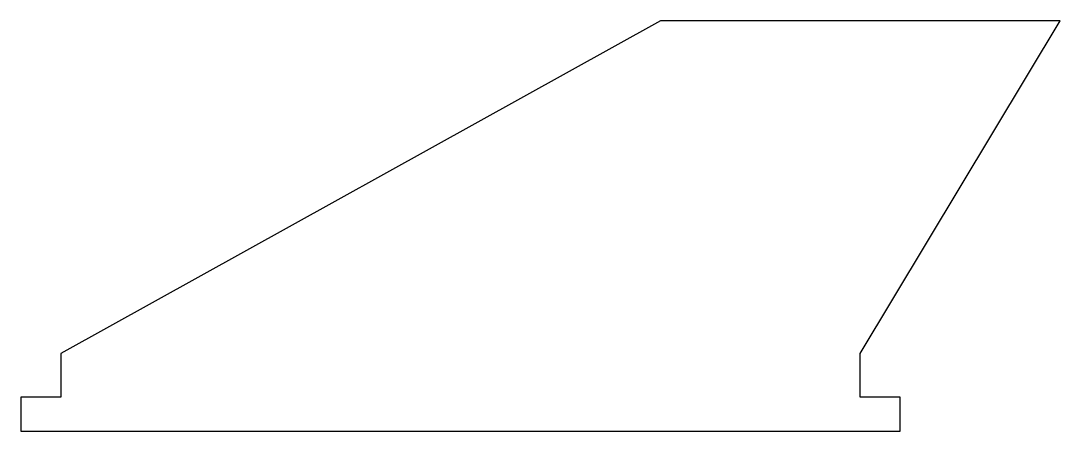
# Model space of a CAD drawing. Header units: metres. Extents: x -6 to 150, y 0 to 62.
import ezdxf

# ---------------------------------------------------------------- set-up
doc = ezdxf.new("R2010")
doc.units = ezdxf.units.M

msp = doc.modelspace()

# ---------------------------------------------------------------- linework, layer by layer
for p, q in [((90, 61.55), (0, 11.55)), ((150, 61.55), (90, 61.55)), ((120, 11.55), (150, 61.55)), ((0, 11.55), (0, 5)), ((120, 5), (120, 11.55)), ((0, 5), (-6, 5)), ((-6, 5), (-6, -0.1)), ((126, 5), (120, 5)), ((126, -0.1), (126, 5)), ((-6, -0.1), (126, -0.1))]:
    msp.add_line(p, q)

doc.saveas('drawing.dxf')
